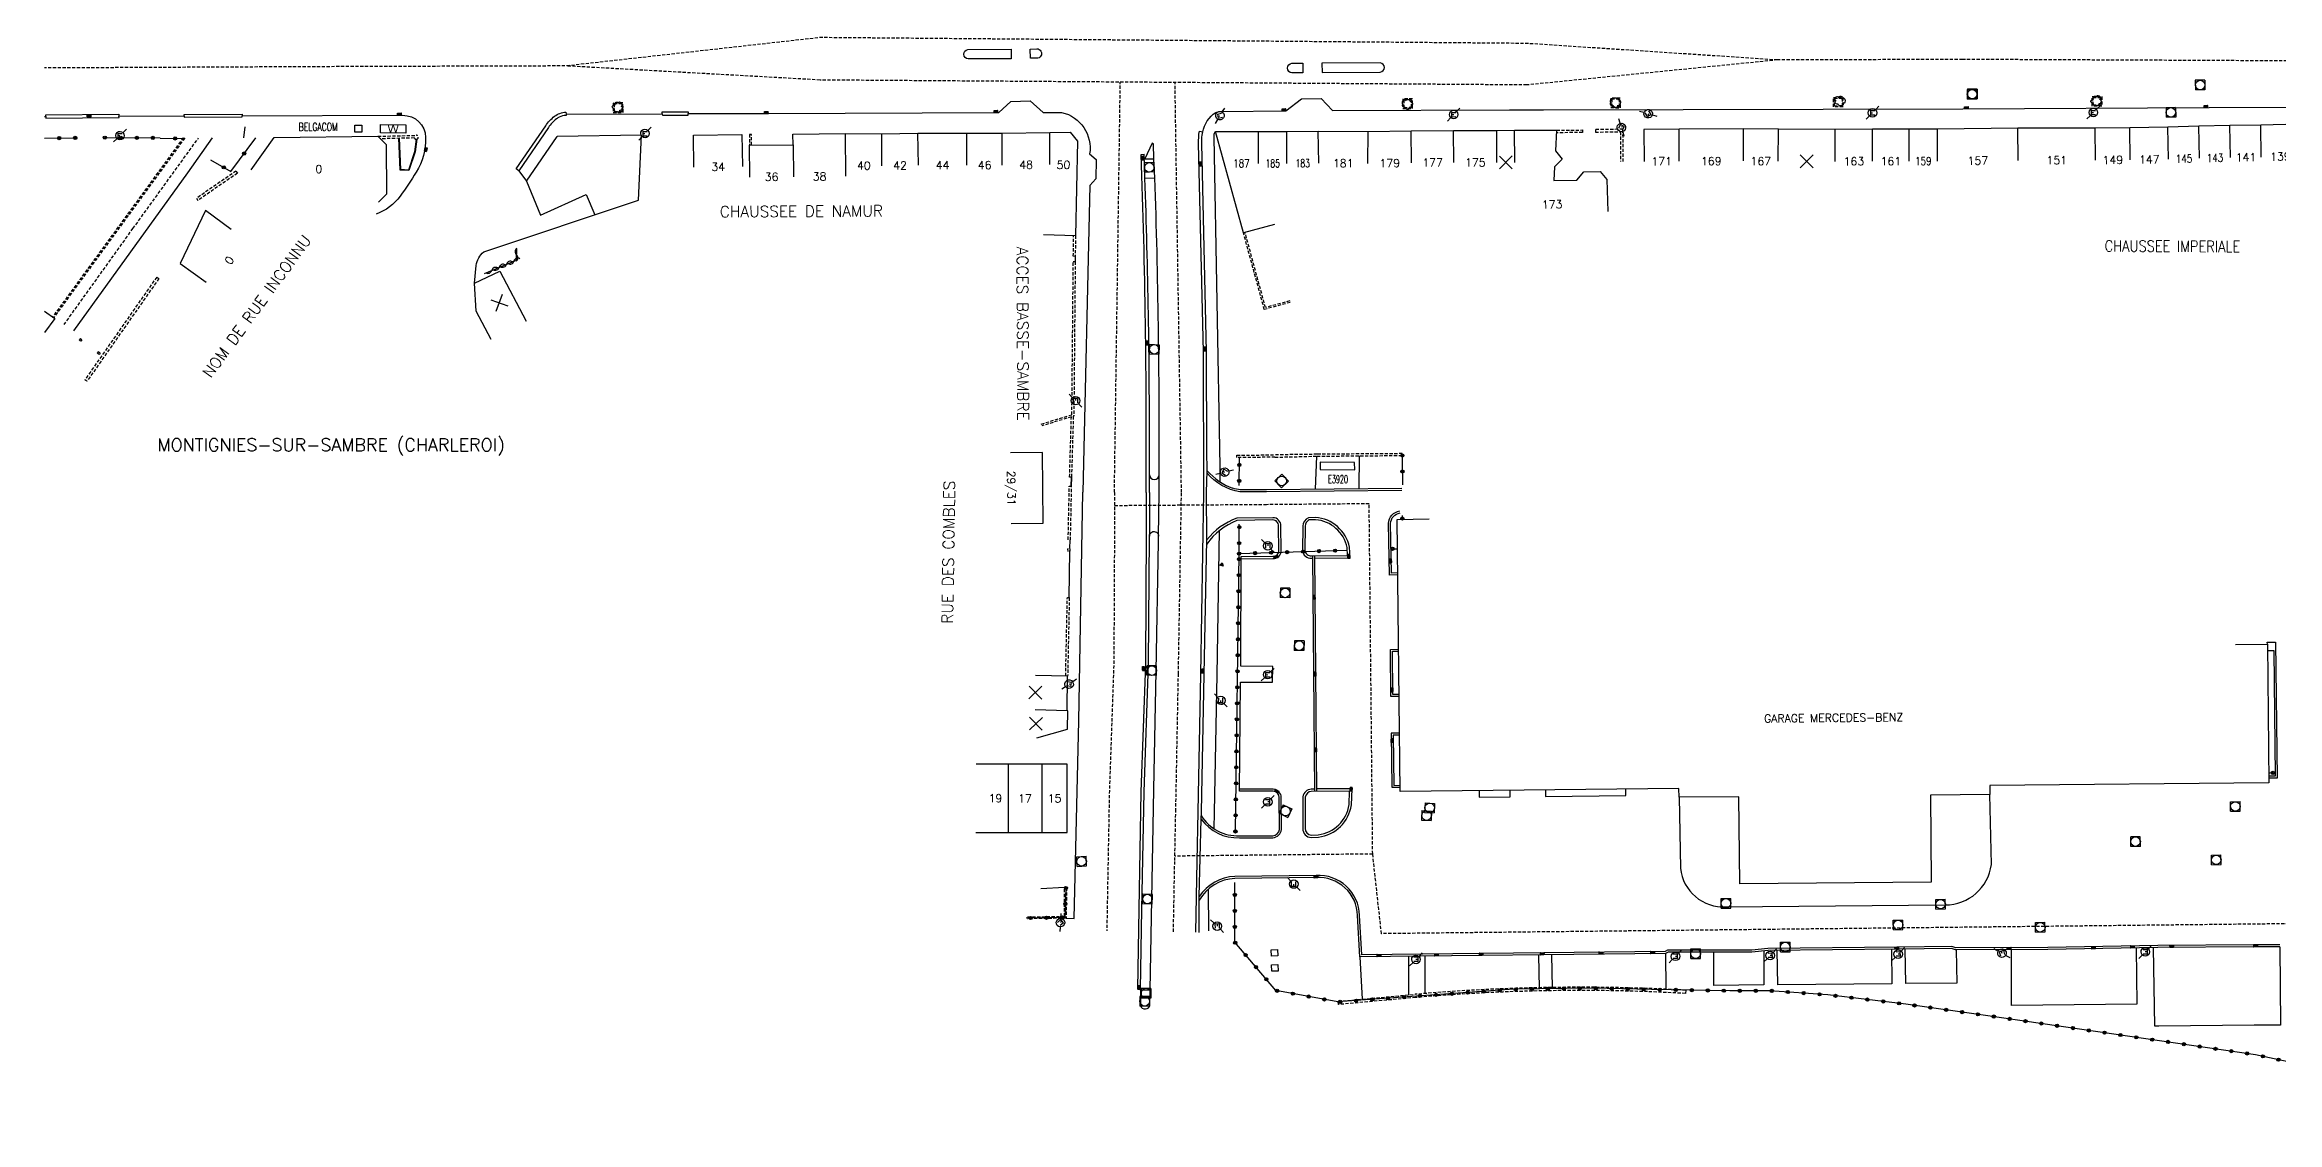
# Model space of a CAD drawing. Header units: millimetres. Extents: x 156998 to 158000, y 123000 to 124000.
# Drawn here: x 157000 to 157348.8, y 123331 to 123499.3 of the extents above; entities that cross this region are included whole.
import ezdxf
from ezdxf.enums import TextEntityAlignment as Align

# ---------------------------------------------------------------- set-up
doc = ezdxf.new("R2010")
doc.units = ezdxf.units.MM
doc.linetypes.add('DASHED', pattern=[0.75, 0.5, -0.25])
doc.layers.get('0').update_dxf_attribs({"linetype": 'CONTINUOUS'})
for name, color, linetype in [('W0001', 6, 'DASHED'), ('W0008', 7, 'CONTINUOUS'), ('W0100', 7, 'CONTINUOUS'), ('W0112', 1, 'DASHED'), ('W0300', 7, 'CONTINUOUS'), ('W0310', 3, 'CONTINUOUS'), ('W0322', 7, 'CONTINUOUS'), ('W0334', 7, 'CONTINUOUS'), ('W0400', 7, 'CONTINUOUS'), ('W0420', 7, 'CONTINUOUS'), ('W0471', 7, 'CONTINUOUS'), ('W0851', 7, 'CONTINUOUS'), ('W0980', 7, 'CONTINUOUS'), ('W0984', 7, 'CONTINUOUS'), ('W0989', 7, 'CONTINUOUS'), ('W0991', 7, 'CONTINUOUS'), ('W1102', 7, 'CONTINUOUS')]:
    doc.layers.add(name, color=color, linetype=linetype)
doc.styles.get("Standard").update_dxf_attribs({"font": 'romans.shx', "width": 0.85})

# ---------------------------------------------------------------- blocks, each defined once
blk = doc.blocks.new('T400')
for p, q in [((-0.15, 0.3), (0.15, 0.3)), ((-0.15, -0.25), (-0.15, 0.3)), ((-0.15, 0.15), (0.15, 0.15)), ((-0.15, 0), (0.15, 0)), ((0.15, 0.3), (0.15, -0.25)), ((-0.15, -0.15), (0.15, -0.15)), ((-0.15, -0.25), (-0.15, -0.3)), ((-0.15, -0.3), (0.15, -0.3)), ((0.15, -0.3), (0.15, -0.25))]:
    blk.add_line(p, q)
blk = doc.blocks.new('T471')
for p, q in [((-0.333334, 0.333334), (-0.333334, -0.333334)), ((-0.333334, 0.333334), (0.333334, 0.333334)), ((-0.333334, 0), (0, 0)), ((0.500001, 0.500001), (1.000002, 1.000002)), ((-0.500001, -0.500001), (-1.000002, -1.000002)), ((-0.333334, -0.333334), (0.333334, -0.333334))]:
    blk.add_line(p, q)
blk.add_ellipse((0, 0), major_axis=(0.471405, 0.471405), ratio=1, start_param=5.4977871438, end_param=11.780972451)
blk = doc.blocks.new('t112o')
at = {"color": 0, "linetype": 'Continuous'}
for p, q in [((-0.5, 0.5), (0.5, 0.5)), ((-0.5, -0.5), (-0.5, 0.5)), ((0.5, 0.5), (0.5, -0.5)), ((0.5, -0.5), (-0.5, -0.5))]:
    blk.add_line(p, q, dxfattribs=at)
blk = doc.blocks.new('T420')
for p, q in [((0.75, 0.75), (-0.75, 0.75)), ((-0.75, 0.75), (-0.75, -0.75)), ((0.75, 0.75), (0.75, -0.75)), ((0.75, -0.75), (-0.75, -0.75))]:
    blk.add_line(p, q)
blk.add_ellipse((0, 0), major_axis=(-0.53, 0.53), ratio=1, start_param=3.926991, end_param=10.210176)
blk = doc.blocks.new('T851')
for p, q in [((-0.25, -0.15), (0, 0.32)), ((0, 0.32), (0.25, -0.15)), ((-0.25, -0.15), (0.25, -0.15))]:
    blk.add_line(p, q)
for major_axis in [(-0.106, 0.106), (-0.0354, 0.0354), (-0.0236, 0.0236)]:
    blk.add_ellipse((0, 0), major_axis=major_axis, ratio=1, start_param=3.926991, end_param=10.210176)
blk = doc.blocks.new('t322o')
at = {"color": 0, "linetype": 'Continuous'}
for radius in [0.25, 0.15]:
    blk.add_circle((0, 0), radius, dxfattribs=at)
blk = doc.blocks.new('t991o')
at = {"color": 0, "linetype": 'Continuous'}
for p, q in [((-1, 1), (1, -1)), ((-1, -1), (1, 1))]:
    blk.add_line(p, q, dxfattribs=at)
blk = doc.blocks.new('t310o')
at = {"color": 0, "linetype": 'Continuous'}
for centre, start, end in [((-0.5, 0.38), 216.8699, 323.1304), ((0.5, -0.37), 36.8699, 143.1303)]:
    blk.add_arc(centre, 0.625, start, end, dxfattribs=at)
blk = doc.blocks.new('T300')
for p, q in [((-0.8, 0.51), (-0.86, 0.34)), ((-0.86, 0.34), (-0.86, 0.17)), ((-0.86, 0.17), (-0.74, 0.06)), ((-0.69, 0.63), (-0.8, 0.51)), ((-0.8, -0.06), (-0.74, 0.06)), ((-0.74, 0.06), (-0.69, 0.11)), ((-0.57, 0.69), (-0.69, 0.63)), ((-0.46, 0.69), (-0.57, 0.69)), ((-0.29, 0.63), (-0.46, 0.69)), ((-0.29, 0.63), (-0.17, 0.74)), ((-0.23, 0.57), (-0.29, 0.63)), ((-0.17, 0.74), (-0.06, 0.8)), ((-0.06, 0.8), (0.06, 0.8)), ((0.06, 0.8), (0.23, 0.74)), ((0.23, 0.74), (0.34, 0.63)), ((0.34, 0.63), (0.4, 0.51)), ((0.46, 0.46), (0.34, 0.46)), ((0.4, 0.51), (0.4, 0.46)), ((0.57, 0.4), (0.46, 0.46)), ((0.57, 0.4), (0.69, 0.29)), ((0.69, 0.29), (0.74, 0.17)), ((0.74, 0.06), (0.69, -0.17)), ((0.74, 0.17), (0.74, 0.06)), ((-0.8, -0.17), (-0.8, -0.06)), ((-0.8, -0.23), (-0.8, -0.17)), ((-0.74, -0.34), (-0.8, -0.23)), ((-0.69, -0.4), (-0.74, -0.34)), ((-0.51, -0.46), (-0.69, -0.4)), ((-0.4, -0.46), (-0.51, -0.46)), ((-0.4, -0.46), (-0.34, -0.46)), ((-0.34, -0.46), (-0.34, -0.4)), ((-0.34, -0.51), (-0.34, -0.46)), ((-0.29, -0.63), (-0.34, -0.51)), ((-0.17, -0.74), (-0.29, -0.63)), ((-0.06, -0.8), (-0.17, -0.74)), ((0.06, -0.8), (-0.06, -0.8)), ((0.17, -0.74), (0.06, -0.8)), ((0.23, -0.69), (0.17, -0.74)), ((0.29, -0.46), (0.23, -0.46)), ((0.29, -0.63), (0.23, -0.69)), ((0.46, -0.4), (0.29, -0.46)), ((0.34, -0.51), (0.29, -0.63)), ((0.34, -0.51), (0.34, -0.46)), ((0.57, -0.34), (0.46, -0.4)), ((0.63, -0.29), (0.57, -0.34)), ((0.69, -0.17), (0.63, -0.29))]:
    blk.add_line(p, q)

msp = doc.modelspace()

# ---------------------------------------------------------------- linework, layer by layer
at = {"layer": 'W0001', "flags": 128}
for points in [[(157270.7, 123496.91), (157231.51, 123499.49), (157121.13, 123500.41), (157081.47, 123495.98), (157042.74, 123495.86), (157000, 123495.66)], [(157167.11, 123429.41), (157168.03, 123493.46)], [(157177.59, 123429.38), (157176.58, 123493.4)], [(157167.11, 123429.39), (157167.12, 123423.33), (157167.02, 123402.72), (157166.32, 123382.78), (157165.98, 123364.4), (157165.93, 123360.96)]]:
    msp.add_lwpolyline(points, dxfattribs=at)
at = {"layer": 'W0001'}
for points in [[(157460.47, 123496.55), (157421.54, 123496.44), (157299.61, 123497), (157270.7, 123496.91), (157231.53, 123493.01), (157121.13, 123493.78), (157081.47, 123495.98)], [(157003.03, 123455.59), (157013.8, 123470.59), (157024.03, 123484.73)], [(157176.33, 123360.79), (157176.54, 123371.91), (157176.7, 123379.61), (157177.11, 123401.05), (157177.59, 123429.43)], [(157207.46, 123372.94), (157176.56, 123372.61)]]:
    msp.add_lwpolyline(points, dxfattribs=at)
msp.add_lwpolyline([(157426.32, 123354.25), (157410.02, 123345.48), (157405.87, 123342.81, 0.149842), (157399.67, 123331.05), (157393.12, 123339.86, 0.120615), (157385.73, 123345.58), (157376.81, 123350.2), (157351.38, 123362.06), (157208.83, 123360.5), (157207.46, 123372.94), (157206.91, 123427.62), (157190.89, 123427.48), (157167.12, 123427.31)], format="xyb", dxfattribs=at)
at = {"layer": 'W0008'}
for points in [[(157144.22, 123498.55), (157150.99, 123498.6), (157151, 123497.11), (157144.25, 123497.07, -0.872287), (157144.22, 123498.55)], [(157208.61, 123495.03, 0.953338), (157208.61, 123496.45), (157199.53, 123496.42), (157199.55, 123494.94), (157208.61, 123495.03)], [(157194.83, 123496.41), (157196.57, 123496.41), (157196.57, 123494.91), (157194.84, 123494.89, -0.905245), (157194.83, 123496.41)], [(157074.08, 123479.62), (157073.68, 123479.91), (157078.27, 123486.64, -0.09217), (157079.66, 123488.12, -0.143963), (157081.44, 123488.77), (157081.49, 123488.47), (157096.47, 123488.51), (157096.46, 123488.82), (157100.54, 123488.82), (157100.52, 123488.53), (157113.05, 123488.55), (157149.06, 123488.69), (157150.91, 123490.45), (157153.96, 123490.52), (157155.97, 123488.7), (157158.87, 123488.73, -0.392792), (157163.24, 123482.24), (157164.24, 123481.37), (157164.21, 123478.35), (157163.25, 123477.29), (157162.17, 123429.43)], [(157181.09, 123429.37), (157181.02, 123451.35), (157180.25, 123483.86, -0.050253), (157180.4, 123485.78), (157180.92, 123485.67, -0.20265), (157182.94, 123488.71, -0.079128), (157183.74, 123488.89), (157193.91, 123488.97), (157196.34, 123490.87), (157199.4, 123490.91), (157201.18, 123489.04), (157228.83, 123489.11), (157234.14, 123489.14), (157299.63, 123489.3), (157338.12, 123489.48), (157377.47, 123489.58)], [(157000, 123488.09), (157000.18, 123488.09), (157000.19, 123488.37), (157011.59, 123488.45), (157011.6, 123488.13), (157021.77, 123488.19), (157021.82, 123488.42), (157030.87, 123488.47), (157030.88, 123488.2), (157055.92, 123488.27, -0.413196), (157059.52, 123484.8, -0.144666), (157058.04, 123479.39, -0.017057), (157055.54, 123475.66, -0.151836), (157051.81, 123472.85)], [(157174.09, 123429.39), (157174.1, 123432.27, 0.009408), (157173.44, 123478.51), (157173.29, 123481.49), (157173.21, 123483.83), (157173.01, 123483.92), (157171.85, 123481.47)], [(157172.06, 123429.4, 0.010836), (157171.3, 123482.16), (157171.76, 123482.19)], [(157212, 123429.7), (157190.88, 123429.51), (157186.73, 123429.48, -0.171851), (157181.58, 123432.39)], [(157186.9, 123419.03), (157191.84, 123419.06, 0.444752), (157193.17, 123420.33), (157193.12, 123424.17, 0.425816), (157191.87, 123425.45), (157186.24, 123425.36, 0.145567), (157181.57, 123421.97)], [(157198.42, 123419.13), (157203.94, 123419.19), (157203.83, 123420.83, 0.335537), (157198.53, 123425.5), (157197.41, 123425.45, 0.290206), (157196.54, 123424.15), (157196.51, 123420.33, 0.419618), (157197.91, 123419.12), (157198.11, 123419.13)], [(157211.38, 123416.51), (157210.1, 123416.49), (157209.94, 123424.55, -0.355303), (157211.68, 123426.51)], [(157180.66, 123378.4, 0.251499), (157186.64, 123375.47), (157191.86, 123375.48, 0.364804), (157193.2, 123376.77), (157193.18, 123381.74, 0.41064), (157191.93, 123383.04), (157186.65, 123383.05)], [(157198.43, 123383.08), (157197.86, 123383.08, 0.342004), (157196.56, 123381.87), (157196.54, 123376.92, 0.381434), (157197.87, 123375.5), (157198.99, 123375.58, 0.338535), (157204.13, 123380.61), (157204.24, 123383.06)], [(157255.33, 123381.79), (157255.52, 123370.73, 0.398715), (157262.65, 123364.7), (157296.9, 123364.98, 0.377929), (157304.11, 123371.31), (157303.89, 123382.25)], [(157349.18, 123358.78), (157345.08, 123358.78), (157330.11, 123358.63), (157312.91, 123358.33), (157298.53, 123358.31), (157297.92, 123358.48), (157289.33, 123358.39), (157269.2, 123358.18), (157266.68, 123357.95), (157253.52, 123357.94), (157253.14, 123357.74), (157205.75, 123357.21), (157205.4, 123363.36, 0.42402), (157198.62, 123369.58), (157185.91, 123369.45, 0.231692), (157180.37, 123366.33)]]:
    msp.add_lwpolyline(points, format="xyb", dxfattribs=at)
msp.add_lwpolyline([(157153.98, 123497.17), (157153.96, 123498.62), (157154.98, 123498.66, -1.028334), (157154.96, 123497.18)], format="xyb", close=True, dxfattribs=at)
for points in [[(157026.18, 123484.75), (157022.3, 123479.27), (157004.49, 123454.64)], [(157160.84, 123362.87), (157161.53, 123393.75), (157162.17, 123429.43)], [(157179.82, 123360.72), (157180.04, 123371.84), (157180.19, 123379.54), (157180.61, 123400.99), (157181.09, 123429.37)], [(157211.58, 123397.54), (157210.31, 123397.52), (157210.22, 123404.89), (157211.5, 123404.91)], [(157211.63, 123391.83), (157210.35, 123391.81), (157210.44, 123383.35), (157211.72, 123383.36)], [(157204.24, 123383.12), (157198.74, 123383.09)]]:
    msp.add_lwpolyline(points, dxfattribs=at)
at = {"layer": 'W0008', "flags": 128}
msp.add_lwpolyline([(157172.06, 123429.4), (157172.07, 123423.32), (157171.96, 123402.62), (157171.26, 123382.65), (157170.93, 123364.31), (157170.72, 123351.87), (157171.21, 123351.82), (157171.17, 123349.28, 0.788427), (157172.67, 123349.39), (157172.72, 123351.68), (157172.94, 123365.91), (157173.25, 123383.01), (157173.64, 123401.48), (157173.99, 123421.7), (157174.01, 123422.55), (157174.09, 123429.39)], format="xyb", dxfattribs=at)
at = {"layer": 'W0100'}
msp.add_line((157029.14, 123470.45), (157025.11, 123473.41), dxfattribs=at)
for points in [[(157049.56, 123486.74), (157049.57, 123485.65), (157048.47, 123485.64), (157048.46, 123486.74)], [(157052.45, 123486.84), (157056.43, 123486.81), (157056.44, 123485.51), (157052.47, 123485.54)]]:
    msp.add_lwpolyline(points, close=True, dxfattribs=at)
for points in [[(157368.53, 123481.25), (157371.43, 123485.32), (157371.31, 123487.35), (157362.8, 123487.18), (157357.63, 123487.08), (157352.05, 123486.9), (157346.2, 123486.75), (157341.36, 123486.68), (157336.51, 123486.57), (157331.67, 123486.43), (157325.73, 123486.33), (157320.34, 123486.28), (157308.25, 123486.24), (157295.67, 123486.13), (157291.25, 123486.12), (157285.54, 123486.1), (157279.69, 123486.07), (157270.85, 123486.09), (157265.37, 123486.14), (157255.33, 123486.1), (157249.82, 123486.07), (157249.85, 123481.07)], [(157032.27, 123479.75), (157035.87, 123484.79), (157052.07, 123484.99), (157053.35, 123483.71), (157053.41, 123475.98), (157052.17, 123474.73)], [(157101.43, 123480.17), (157101.36, 123485.17), (157108.92, 123485.27), (157108.99, 123480.27)], [(157110.17, 123478.62), (157110.12, 123483.62), (157116.91, 123483.68), (157116.9, 123485.35), (157125.1, 123485.42), (157130.78, 123485.4), (157136.43, 123485.48), (157144.06, 123485.47), (157149.56, 123485.51), (157157.01, 123485.58), (157160.22, 123485.63), (157161.36, 123484.23), (157161.04, 123469.48), (157156.04, 123469.59)], [(157192.1, 123471.24), (157187.27, 123469.92), (157182.92, 123485.77), (157189.61, 123485.77), (157194.07, 123485.76), (157198.96, 123485.82), (157206.73, 123485.76), (157213.47, 123485.86), (157220.1, 123485.91), (157226.84, 123485.9), (157229.61, 123485.93), (157236.18, 123485.95), (157236, 123482.72), (157237.04, 123481.43), (157235.86, 123480.25), (157235.74, 123478.11), (157239.35, 123478.17), (157240.42, 123479.43), (157242.98, 123479.5), (157244.02, 123478.24), (157244.18, 123473.24)], [(157025.11, 123473.41), (157021.16, 123465.14), (157025.21, 123462.21)], [(157069.74, 123453.25), (157067.4, 123457.67), (157067.17, 123462.05), (157071.13, 123463.92), (157075.24, 123456.15)], [(157000, 123457.68), (157001.57, 123456.54), (157000, 123454.37)], [(157150.98, 123424.55), (157155.98, 123424.6), (157155.87, 123435.62), (157150.87, 123435.57)], [(157199.24, 123434.14), (157199.24, 123432.95), (157204.65, 123432.9)], [(157204.65, 123432.9), (157204.64, 123434.09), (157199.24, 123434.14)], [(157342.22, 123405.65), (157347.22, 123405.7), (157347.44, 123384.07), (157303.88, 123383.64), (157303.89, 123382.25), (157294.58, 123382.15), (157294.71, 123368.55), (157264.81, 123368.29), (157264.68, 123381.89), (157255.33, 123381.79), (157255.31, 123383.15), (157211.73, 123382.72), (157211.3, 123425.19), (157216.3, 123425.25)], [(157154.98, 123391.1), (157159.8, 123392.43), (157159.82, 123395.31), (157159.73, 123395.33), (157159.81, 123400.73), (157154.81, 123400.8)], [(157145.49, 123376.32), (157150.49, 123376.31), (157155.78, 123376.31), (157159.73, 123376.3), (157159.74, 123386.95), (157155.79, 123386.96), (157150.5, 123386.96), (157145.5, 123386.97)]]:
    msp.add_lwpolyline(points, dxfattribs=at)
at = {"layer": 'W0112'}
for p, q in [((157021.66, 123484.77), (157001.23, 123456.79)), ((157029.89, 123479.56), (157023.72, 123475.32)), ((157030.11, 123479.23), (157023.94, 123474.99)), ((157029.89, 123479.56), (157030.11, 123479.23)), ((157023.72, 123475.32), (157023.94, 123474.99)), ((157017.51, 123463.02), (157006.28, 123446.97)), ((157017.84, 123462.79), (157006.61, 123446.74)), ((157017.51, 123463.02), (157017.84, 123462.79)), ((157005.65, 123453.01), (157005.41, 123453.18)), ((157005.82, 123453.24), (157005.65, 123453.01)), ((157008.52, 123450.93), (157008.2, 123451.15)), ((157008.69, 123451.15), (157008.52, 123450.93)), ((157006.61, 123446.74), (157006.28, 123446.97))]:
    msp.add_line(p, q, dxfattribs=at)
for points in [[(157088.83, 123488.71), (157090.38, 123488.74), (157090.34, 123490.21), (157088.79, 123490.18)], [(157088.97, 123488.87), (157090.22, 123488.88), (157090.2, 123490.06), (157088.94, 123490.04)], [(157212.18, 123489.35), (157213.67, 123489.34), (157213.68, 123490.83), (157212.19, 123490.83)], [(157212.33, 123489.5), (157213.52, 123489.49), (157213.53, 123490.68), (157212.34, 123490.68)], [(157244.67, 123489.48), (157246.16, 123489.45), (157246.14, 123490.94), (157244.65, 123490.97)], [(157244.82, 123489.63), (157246.01, 123489.6), (157246, 123490.79), (157244.8, 123490.81)], [(157280.94, 123489.58), (157279.46, 123489.57), (157279.43, 123491.07), (157280.91, 123491.08)], [(157280.79, 123489.73), (157279.61, 123489.72), (157279.58, 123490.92), (157280.77, 123490.93)], [(157321.35, 123491.2), (157321.37, 123489.69), (157319.87, 123489.72), (157319.85, 123491.22)], [(157321.2, 123491.05), (157321.22, 123489.85), (157320.02, 123489.87), (157320, 123491.07)]]:
    msp.add_lwpolyline(points, close=True, dxfattribs=at)
for points in [[(157236.18, 123485.95), (157240.21, 123485.98), (157240.21, 123485.58), (157236.19, 123485.55)], [(157246.57, 123481.05), (157246.56, 123486.09), (157242.26, 123486.06), (157242.26, 123485.66), (157246.16, 123485.69), (157246.17, 123481.05)], [(157021.66, 123484.77), (157021.88, 123484.72), (157001.45, 123456.73), (157001.57, 123456.54)], [(157110.42, 123483.62), (157110.4, 123485.3), (157110.11, 123485.3), (157110.12, 123483.62)], [(157161.04, 123469.48), (157160.99, 123466.25), (157160.69, 123466.26), (157160.74, 123469.49)], [(157194.57, 123459.05), (157190.53, 123457.96), (157187.27, 123469.92)], [(157194.5, 123459.29), (157190.71, 123458.26), (157187.52, 123469.98)], [(157155.69, 123440.07), (157160.47, 123441.53), (157160.69, 123465.44), (157160.99, 123465.43), (157160.77, 123441.31), (157160.69, 123441.28), (157160.41, 123431.77), (157160.11, 123431.78), (157160.39, 123441.19), (157155.79, 123439.79)], [(157005.82, 123453.24), (157005.58, 123453.4), (157005.41, 123453.18)], [(157008.69, 123451.15), (157008.37, 123451.37), (157008.2, 123451.15)], [(157192.18, 123434.89), (157186.24, 123434.84), (157186.24, 123435.2), (157192.18, 123435.26)], [(157212.09, 123435.45), (157198.77, 123435.35), (157192.18, 123435.26)], [(157192.18, 123434.89), (157198.77, 123435.05), (157212.09, 123435.16)], [(157159.5, 123400.74), (157159.76, 123412.97), (157160.06, 123412.97), (157159.81, 123400.73)], [(157153.55, 123363.11), (157159.29, 123363.21), (157159.34, 123367.69), (157159.63, 123367.69), (157159.57, 123362.93), (157153.56, 123362.83)]]:
    msp.add_lwpolyline(points, dxfattribs=at)
for points in [[(157052.07, 123484.99), (157058.06, 123485.15, -0.953844), (157058.07, 123484.53, -0.322819), (157057.74, 123484.74), (157052.46, 123484.6)], [(157250.4, 123351.45, 0.030012), (157214.16, 123350.54), (157202.13, 123349.44), (157202.08, 123349.94), (157214.12, 123351.04, -0.035457), (157256.36, 123351.67), (157256.36, 123351.67), (157256.33, 123351.17), (157250.4, 123351.45)]]:
    msp.add_lwpolyline(points, format="xyb", dxfattribs=at)
at = {"layer": 'W0112', "flags": 128}
for points in [[(157160.07, 123430.39), (157160.38, 123430.38), (157160.2, 123422), (157159.89, 123422.01)], [(157159.87, 123420.19), (157159.86, 123420.61), (157160.16, 123420.62), (157160.17, 123420.2)]]:
    msp.add_lwpolyline(points, close=True, dxfattribs=at)
at = {"layer": 'W0310'}
msp.add_lwpolyline([(157068.7, 123463.59), (157073.69, 123465.65), (157073.75, 123467.43)], dxfattribs=at)
at = {"layer": 'W0322'}
for p, q in [((157031.13, 123484.74), (157031.3, 123486.48)), ((157018.02, 123484.69), (157021.6, 123484.64))]:
    msp.add_line(p, q, dxfattribs=at)
for points in [[(157000, 123484.68), (157005.15, 123484.75)], [(157009.4, 123484.79), (157018.02, 123484.73)], [(157025.93, 123481.31), (157029.11, 123479.51), (157032.98, 123484.74)], [(157186.61, 123430.45), (157186.63, 123434.84)], [(157212.09, 123435.16), (157212.12, 123430.56)], [(157186.02, 123376.47), (157186.59, 123419.84), (157186.62, 123424.42)], [(157212.1, 123425.32), (157212.13, 123425.77)], [(157186.59, 123419.84), (157203.45, 123420.36)], [(157210.57, 123420.6), (157211.32, 123420.6)], [(157348.07, 123385.6), (157347.63, 123385.57)], [(157159.55, 123367.64), (157159.36, 123363.03), (157153.35, 123362.93)], [(157384.64, 123343.29), (157379.26, 123331.27), (157369, 123335.33), (157357.3, 123339.02), (157345.36, 123341.61), (157321.09, 123345.14), (157302.85, 123347.8), (157290.74, 123349.5), (157290.74, 123349.5), (157278.58, 123350.95), (157269.43, 123351.6), (157263.27, 123351.58), (157250.99, 123351.79), (157241.74, 123352), (157229.5, 123351.82), (157202, 123349.85), (157192.34, 123351.63), (157185.91, 123359.17), (157185.92, 123368.48)]]:
    msp.add_lwpolyline(points, dxfattribs=at)
at = {"layer": 'W0334'}
for points in [[(157000.18, 123488.09), (157000.19, 123487.85), (157011.64, 123487.95), (157011.6, 123488.13)], [(157021.77, 123488.19), (157021.82, 123488), (157030.87, 123488.05), (157030.88, 123488.2)], [(157096.47, 123488.51), (157096.5, 123488.29), (157100.55, 123488.32), (157100.52, 123488.53)], [(157058.16, 123484.55), (157057.89, 123482.57), (157056.9, 123479.63), (157055.54, 123479.7), (157055.32, 123484.68)], [(157058.06, 123484.53), (157057.79, 123482.59), (157056.83, 123479.73), (157055.64, 123479.8), (157055.42, 123484.68)], [(157183.62, 123431.05), (157183.64, 123433.46), (157182.69, 123484.85), (157182.68, 123485.36), (157182.92, 123485.77)], [(157075.25, 123478), (157077.45, 123472.68), (157084.6, 123475.92), (157085.94, 123472.73)], [(157160.99, 123466.25), (157160.99, 123465.43)], [(157198.68, 123435.05), (157198.48, 123429.89)], [(157205.37, 123429.95), (157205.39, 123435.11)], [(157160.41, 123431.77), (157160.38, 123430.38)], [(157160.38, 123430.38), (157160.4, 123431.76)], [(157172.58, 123429.4), (157172.58, 123422.57)], [(157181.57, 123421.97), (157181.52, 123429.37)], [(157182.69, 123376.88), (157182.74, 123379.49), (157183.16, 123400.94), (157183.52, 123423.44)], [(157160.06, 123412.97), (157160.17, 123420.2)], [(157160.16, 123420.62), (157160.2, 123422)], [(157180.33, 123360.71), (157180.37, 123366.33), (157180.66, 123378.4), (157180.7, 123379.53), (157181.11, 123400.98), (157181.57, 123421.97)], [(157198.44, 123382.72), (157198.29, 123401.35), (157198.11, 123419.49)], [(157198.75, 123382.72), (157198.6, 123401.35), (157198.42, 123419.49)], [(157347.22, 123405.7), (157347.21, 123406.02), (157348.48, 123406.03), (157348.76, 123384.78), (157347.43, 123384.77)], [(157211.57, 123397.85), (157210.61, 123397.84), (157210.53, 123404.59), (157211.5, 123404.6)], [(157347.23, 123404.71), (157348.24, 123404.72), (157348.46, 123385.09), (157347.43, 123385.08)], [(157211.64, 123391.52), (157210.66, 123391.51), (157210.74, 123383.66), (157211.72, 123383.67)], [(157224.08, 123382.84), (157224.1, 123381.82), (157228.96, 123381.87), (157228.95, 123382.89)], [(157234.47, 123382.94), (157234.48, 123381.93), (157247.02, 123382.09), (157247.01, 123383.07)], [(157159.34, 123367.69), (157155.64, 123367.5)], [(157181.78, 123367.45), (157181.8, 123360.92)], [(157159.57, 123362.93), (157160.84, 123362.87)], [(157213.12, 123350.95), (157213.11, 123356.98)], [(157215.59, 123357.02), (157215.61, 123351.1)], [(157233.35, 123357.21), (157233.48, 123351.92)], [(157235.4, 123357.23), (157235.5, 123352.01)], [(157253.22, 123357.43), (157253.23, 123351.82)], [(157268.54, 123357.81), (157268.55, 123352.5), (157260.73, 123352.42), (157260.73, 123357.63)], [(157288.52, 123358.08), (157288.58, 123352.69), (157270.73, 123352.49), (157270.67, 123357.89)], [(157298.63, 123358), (157298.72, 123352.79), (157290.72, 123352.7), (157290.66, 123358.1)], [(157326.75, 123358.26), (157326.85, 123349.47), (157307.26, 123349.31), (157307.25, 123358.01)], [(157349.18, 123358.47), (157349.28, 123346.21), (157345.14, 123346.21), (157330.29, 123346.06), (157329.66, 123346.05), (157329.45, 123358.31)], [(157205.46, 123356.89), (157205.83, 123350.28)], [(157171.21, 123351.75), (157172.72, 123351.68)]]:
    msp.add_lwpolyline(points, dxfattribs=at)
for points in [[(157081.49, 123488.47), (157081.45, 123488.26, 0.095042), (157080.37, 123487.97, 0.042443), (157079.95, 123487.72, 0.092512), (157078.69, 123486.37), (157074.08, 123479.62), (157075.25, 123478), (157080.07, 123484.98)], [(157067.17, 123462.05), (157067.43, 123464.81, -0.195237), (157068.6, 123466.95), (157092.77, 123475), (157093.26, 123485.15), (157080.07, 123484.98)], [(157181.52, 123429.37), (157181.59, 123432.78), (157181.57, 123435.9), (157181.52, 123451.36), (157180.75, 123483.88, -0.036031), (157180.82, 123485.18), (157180.92, 123485.67)], [(157172.58, 123429.4), (157172.59, 123432.24), (157172.59, 123436.03, 0.00871), (157171.89, 123478.45), (157173.44, 123478.51)], [(157172.59, 123432.15, 0.966143), (157174.1, 123432.15, 1.046559)], [(157181.59, 123432.78, 0.122448), (157185.61, 123430.04, 0.122448)], [(157211.99, 123430), (157190.88, 123429.82), (157186.77, 123429.79, -0.038919), (157185.61, 123430.04, -0.038919)], [(157171.21, 123351.82), (157171.41, 123364.3), (157171.74, 123382.64), (157172.45, 123402.61), (157172.58, 123422.57, -1.022914), (157174.01, 123422.55)], [(157180.68, 123378.93, 0.26848), (157186.64, 123375.78), (157191.85, 123375.79, 0.358493), (157192.89, 123376.79), (157192.87, 123381.74, 0.410291), (157191.92, 123382.73), (157186.65, 123382.74), (157186.79, 123399.76), (157191.8, 123399.76), (157191.85, 123402.22), (157186.85, 123402.29), (157186.9, 123419.4), (157191.85, 123419.43, 0.450151), (157192.81, 123420.32), (157192.75, 123424.18, 0.427903), (157191.87, 123425.09), (157186.25, 123424.99, 0.152062), (157181.56, 123421.33)], [(157211.38, 123416.82), (157210.4, 123416.81), (157210.25, 123424.55, -0.353808), (157211.73, 123426.2, -0.353808)], [(157349.18, 123358.47), (157345.08, 123358.47), (157330.12, 123358.32), (157312.91, 123358.02), (157298.49, 123358), (157297.87, 123358.17), (157289.34, 123358.08), (157269.22, 123357.87), (157266.69, 123357.64), (157253.6, 123357.63), (157253.22, 123357.43), (157205.46, 123356.89), (157205.09, 123363.34, 0.424611), (157198.63, 123369.27), (157185.92, 123369.14, 0.249951), (157180.37, 123365.74, 0.231417)]]:
    msp.add_lwpolyline(points, format="xyb", dxfattribs=at)
at = {"layer": 'W0334', "flags": 128}
for points in [[(157171.89, 123478.45), (157171.76, 123482.19)], [(157171.85, 123481.47), (157173.29, 123481.49)]]:
    msp.add_lwpolyline(points, dxfattribs=at)
at = {"layer": 'W0334'}
for points in [[(157203.47, 123420.79, 0.333255), (157198.53, 123425.13), (157197.5, 123425.09, 0.273587), (157196.9, 123424.14), (157196.88, 123420.34, 0.419712), (157197.89, 123419.49), (157203.55, 123419.55)], [(157203.86, 123382.76), (157197.87, 123382.72, 0.33143), (157196.93, 123381.84), (157196.91, 123376.93, 0.373048), (157197.87, 123375.87), (157198.95, 123375.94, 0.337217), (157203.77, 123380.65)]]:
    msp.add_lwpolyline(points, format="xyb", close=True, dxfattribs=at)
at = {"layer": 'W1102'}
for p, q in [((157255.35, 123481.1), (157255.33, 123486.1)), ((157265.39, 123481.14), (157265.37, 123486.14)), ((157270.8, 123481.09), (157270.85, 123486.09)), ((157279.69, 123481.07), (157279.69, 123486.07)), ((157285.56, 123481.1), (157285.54, 123486.1)), ((157291.27, 123481.12), (157291.25, 123486.12)), ((157295.68, 123481.13), (157295.67, 123486.13)), ((157308.3, 123481.24), (157308.25, 123486.24)), ((157320.35, 123481.28), (157320.34, 123486.28)), ((157325.77, 123481.33), (157325.73, 123486.33)), ((157331.77, 123481.44), (157331.67, 123486.43)), ((157336.64, 123481.57), (157336.51, 123486.57)), ((157341.48, 123481.68), (157341.36, 123486.68)), ((157346.27, 123481.75), (157346.2, 123486.75)), ((157125.16, 123478.75), (157125.1, 123485.42)), ((157130.76, 123480.4), (157130.78, 123485.4)), ((157136.5, 123480.48), (157136.43, 123485.48)), ((157144.06, 123480.47), (157144.06, 123485.47)), ((157149.6, 123480.51), (157149.56, 123485.51)), ((157157.05, 123480.58), (157157.01, 123485.58)), ((157194.05, 123480.76), (157194.07, 123485.76)), ((157199.03, 123480.82), (157198.96, 123485.82)), ((157206.69, 123480.76), (157206.73, 123485.76)), ((157213.54, 123480.86), (157213.47, 123485.86)), ((157220.14, 123480.91), (157220.1, 123485.91)), ((157226.84, 123480.9), (157226.84, 123485.9)), ((157229.66, 123480.93), (157229.61, 123485.93)), ((157154.74, 123395.49), (157159.73, 123395.33))]:
    msp.add_line(p, q, dxfattribs=at)
at = {"layer": 'W1102', "flags": 128}
for points in [[(157116.91, 123483.68), (157116.96, 123478.68)], [(157150.5, 123386.96), (157150.49, 123376.31)], [(157155.79, 123386.96), (157155.78, 123376.31)]]:
    msp.add_lwpolyline(points, dxfattribs=at)
at = {"layer": 'W1102'}
msp.add_lwpolyline([(157189.6, 123480.77), (157189.61, 123485.77)], dxfattribs=at)

# ---------------------------------------------------------------- block references
at = {"layer": 'W0112'}
for p, rotation in [((157192.11, 123357.52), 182.040059983651), ((157192.16, 123355.15), 182.1144921078198)]:
    msp.add_blockref('t112o', p, dxfattribs=dict(at, rotation=rotation))
at = {"layer": 'W0300'}
for p, rotation in [((157089.47, 123489.51), 259.46020964347), ((157212.93, 123489.96), 359.720529284214), ((157245.43, 123490.22), 0.366459626453901), ((157280.53, 123490.48), 0.366459626453901), ((157320.47, 123490.47), 270.651840025921)]:
    msp.add_blockref('T300', p, dxfattribs=dict(at, rotation=rotation))
at = {"layer": 'W0310'}
for p, rotation in [((157071.01, 123464.54), 22.4554613823041), ((157072.16, 123465.02), 22.4554613823041), ((157073.32, 123465.5), 22.4554613823041), ((157073.72, 123466.5), 87.89905453502779), ((157069.85, 123464.06), 22.4554613823041)]:
    msp.add_blockref('t310o', p, dxfattribs=dict(at, rotation=rotation))
at = {"layer": 'W0322'}
for p, rotation in [((157002.28, 123484.71), 0.7963359972798392), ((157004.78, 123484.75), 0.7963359972798392), ((157009.4, 123484.79), 359.640057767428), ((157011.9, 123484.77), 359.640057767428), ((157014.4, 123484.76), 359.640057767428), ((157016.9, 123484.74), 359.640057767428), ((157020.39, 123484.66), 359.2153033049945), ((157031.17, 123482.3), 53.47545630942005), ((157027.99, 123480.14), 330.507983371235), ((157186.62, 123433.69), 89.81774495413991), ((157212.09, 123435.16), 270.32343215495), ((157186.61, 123431.19), 89.81774495413991), ((157212.11, 123432.66), 270.32343215495), ((157186.62, 123423.97), 89.65728778294887), ((157212.1, 123425.32), 86.34367169067828), ((157186.59, 123419.84), 1.771902538125674), ((157186.6, 123421.47), 89.65728778294887), ((157189.09, 123419.92), 1.771902538125674), ((157191.59, 123419.99), 1.771902538125674), ((157194.09, 123420.07), 1.771902538125674), ((157196.59, 123420.15), 1.771902538125674), ((157199.08, 123420.23), 1.771902538125674), ((157201.58, 123420.3), 1.771902538125674), ((157210.57, 123420.6), 359.851866032088), ((157186.55, 123416.47), 89.24337856164726), ((157186.58, 123418.97), 89.24337856164726), ((157186.51, 123413.97), 89.24337856164726), ((157186.48, 123411.47), 89.24337856164726), ((157186.41, 123406.47), 89.24337856164726), ((157186.45, 123408.97), 89.24337856164726), ((157186.38, 123403.97), 89.24337856164726), ((157186.31, 123398.97), 89.24337856164726), ((157186.35, 123401.47), 89.24337856164726), ((157186.28, 123396.47), 89.24337856164726), ((157186.25, 123393.97), 89.24337856164726), ((157186.18, 123388.97), 89.24337856164726), ((157186.22, 123391.47), 89.24337856164726), ((157186.15, 123386.47), 89.24337856164726), ((157348.07, 123385.6), 184.205439949595), ((157186.08, 123381.47), 89.24337856164726), ((157186.12, 123383.97), 89.24337856164726), ((157186.05, 123378.97), 89.24337856164726), ((157186.02, 123376.47), 89.24337856164726), ((157159.55, 123367.64), 267.6912460681309), ((157159.45, 123365.15), 267.6912460681309), ((157185.92, 123366.56), 89.94071168486198), ((157185.92, 123364.06), 89.94071168486198), ((157153.99, 123362.94), 180.951072422924), ((157156.49, 123362.98), 180.951072422924), ((157158.99, 123363.02), 180.951072422924), ((157185.92, 123361.56), 89.94071168486198), ((157185.99, 123359.09), 130.439420627077), ((157187.61, 123357.18), 130.439420627077), ((157189.23, 123355.28), 130.439420627077), ((157190.85, 123353.38), 130.439420627077), ((157192.54, 123351.59), 169.551586570052), ((157195, 123351.14), 169.551586570052), ((157197.46, 123350.68), 169.551586570052), ((157199.91, 123350.23), 169.551586570052), ((157202.38, 123349.87), 184.096835964283), ((157204.87, 123350.05), 184.096835964283), ((157207.37, 123350.23), 184.096835964283), ((157209.86, 123350.41), 184.096835964283), ((157212.35, 123350.59), 184.096835964283), ((157214.85, 123350.77), 184.096835964283), ((157217.34, 123350.95), 184.096835964283), ((157219.83, 123351.12), 184.096835964283), ((157222.33, 123351.3), 184.096835964283), ((157224.82, 123351.48), 184.096835964283), ((157227.31, 123351.66), 184.096835964283), ((157229.81, 123351.82), 180.878728707002), ((157232.31, 123351.86), 180.878728707002), ((157234.81, 123351.9), 180.878728707002), ((157237.31, 123351.94), 180.878728707002), ((157239.81, 123351.97), 180.878728707002), ((157242.31, 123351.99), 178.657826472979), ((157244.81, 123351.93), 178.657826472979), ((157247.31, 123351.87), 178.657826472979), ((157249.8, 123351.82), 178.657826472979), ((157252.3, 123351.77), 179.0353391022489), ((157254.8, 123351.72), 179.0353391022489), ((157257.3, 123351.68), 179.0353391022489), ((157259.8, 123351.64), 179.0353391022489), ((157262.3, 123351.6), 179.0353391022489), ((157264.8, 123351.59), 180.1748522600859), ((157267.3, 123351.59), 180.1748522600859), ((157269.8, 123351.57), 175.918656574529), ((157272.3, 123351.39), 175.918656574529), ((157274.79, 123351.22), 175.918656574529), ((157277.28, 123351.04), 175.918656574529), ((157279.77, 123350.8), 173.196634708123), ((157282.25, 123350.51), 173.196634708123), ((157284.74, 123350.21), 173.196634708123), ((157287.22, 123349.92), 173.196634708123), ((157289.7, 123349.62), 173.196634708123), ((157292.11, 123349.3), 172.0080648940447), ((157294.58, 123348.96), 172.0080648940447), ((157297.06, 123348.61), 172.0080648940447), ((157299.53, 123348.26), 172.0080648940447), ((157302.01, 123347.91), 172.0080648940447), ((157304.48, 123347.56), 171.722958786613), ((157306.96, 123347.2), 171.722958786613), ((157309.43, 123346.84), 171.722958786613), ((157311.91, 123346.48), 171.722958786613), ((157314.38, 123346.12), 171.722958786613), ((157316.85, 123345.76), 171.722958786613), ((157319.33, 123345.4), 171.722958786613), ((157321.8, 123345.04), 171.728771289934), ((157324.28, 123344.68), 171.728771289934), ((157326.75, 123344.32), 171.728771289934), ((157329.22, 123343.96), 171.728771289934), ((157331.7, 123343.6), 171.728771289934), ((157334.17, 123343.24), 171.728771289934), ((157336.65, 123342.88), 171.728771289934), ((157339.12, 123342.52), 171.728771289934), ((157341.59, 123342.16), 171.728771289934), ((157344.07, 123341.8), 171.728771289934), ((157346.53, 123341.36), 167.728152256027), ((157348.97, 123340.83), 167.728152256027)]:
    msp.add_blockref('t322o', p, dxfattribs=dict(at, rotation=rotation))
at = {"layer": 'W0400'}
for p, rotation in [((157300.22, 123489.47), 90.14259441633232), ((157337.64, 123489.65), 90.26562374347836), ((157006.96, 123488.18), 90.79633599727994), ((157055.44, 123488.46), 90.17026315370579), ((157112.75, 123488.71), 90.0919447027097), ((157148.62, 123488.85), 90.21699106952092), ((157193.6, 123489.13), 90.41420358534765), ((157059.54, 123482.92), 350.516270814429), ((157171.54, 123481.62), 3.695613127456551), ((157180.57, 123480.65), 181.3575827074638), ((157172.19, 123452.7), 180.1172823493664), ((157181.28, 123451.76), 180.1596817068128), ((157192.34, 123419.31), 107.8020344188938), ((157203.73, 123419.39), 183.8260869942709), ((157210.22, 123418.71), 1.029692214013737), ((157198.3, 123413.03), 182.2081818455158), ((157171.64, 123401.9), 0.7410749778180132), ((157180.89, 123401.48), 178.8919402147516), ((157198.44, 123401.02), 180.6527020790213), ((157210.44, 123398.58), 0.6274179355229403), ((157198.54, 123389.18), 178.8919402147516), ((157210.51, 123390.63), 178.8919402147516), ((157192.46, 123382.74), 242.6329059693709), ((157204.09, 123383.03), 177.3378792702792), ((157198.57, 123369.38), 271.4081449341951), ((157208.42, 123357.09), 270.1848077701495), ((157217.4, 123357.18), 270.878728707002), ((157224.38, 123357.29), 270.878728707002), ((157233.92, 123357.36), 268.657826472979), ((157243.09, 123357.49), 268.657826472979), ((157251.18, 123357.56), 270.461344805486), ((157289.3, 123358.21), 270.5913550368609), ((157306.88, 123358.17), 91.23005954937462), ((157320.05, 123358.29), 271.5619073115013), ((157326.13, 123358.46), 270.564897533539), ((157332.26, 123358.5), 270.564897533539), ((157345.38, 123358.6), 269.9917769977799), ((157170.95, 123352.11), 359.0571345937469)]:
    msp.add_blockref('T400', p, dxfattribs=dict(at, rotation=rotation))
at = {"layer": 'W0420'}
for p, rotation in [((157336.72, 123492.99), 0.265623743478352), ((157301.1, 123491.56), 0.1425944163323), ((157301.13, 123491.59), 0.876666007246188), ((157332.15, 123488.72), 0.4736923800380011), ((157172.56, 123480.14), 2.33881465492004), ((157173.33, 123451.74), 87.7734743497048), ((157193.23, 123431.18), 224.1204698927559), ((157193.78, 123413.71), 359.254155924561), ((157195.97, 123405.46), 359.254155924561), ((157172.95, 123401.58), 269.10579156365), ((157193.83, 123379.64), 64.17942962637387), ((157215.87, 123378.94), 87.33787927027917), ((157216.35, 123380.13), 87.33787927027917), ((157342.23, 123380.36), 180.431970721648), ((157326.63, 123374.88), 270.235841855571), ((157161.98, 123371.8), 182.955842291042), ((157339.23, 123372.03), 180.431970721648), ((157172.28, 123365.9), 268.7729457929749), ((157262.64, 123365.25), 180.17413608668), ((157296.17, 123365.11), 180.591355036861), ((157289.54, 123361.87), 180.591355036861), ((157311.74, 123361.51), 180.994616770197), ((157257.91, 123357.37), 180.552497489478), ((157271.91, 123358.42), 180.636269157851), ((157171.84, 123349.95), 359.904994967798), ((157172.05, 123351.19), 359.904994967798)]:
    msp.add_blockref('T420', p, dxfattribs=dict(at, rotation=rotation))
at = {"layer": 'W0471'}
for p, rotation in [((157250.5, 123488.52), 119.9528347124918), ((157285.55, 123488.67), 0.366459626453901), ((157320.04, 123488.71), 0.1787553484282811), ((157011.77, 123485.1), 359.2862363339821), ((157093.78, 123485.42), 0.856695471021118), ((157183.59, 123488.21), 12.7272338583243), ((157220.11, 123488.39), 0.8124042651770198), ((157246.31, 123486.38), 241.5802455209247), ((157161.02, 123443.72), 269.630624712482), ((157184.33, 123432.56), 330.6238544295269), ((157191.07, 123421.06), 269.6413061964429), ((157160.04, 123399.46), 169.856440034424), ((157191.06, 123400.94), 359.254155924561), ((157183.73, 123396.93), 88.89194021475157), ((157191.07, 123381.07), 179.92127032796), ((157195.13, 123368.25), 89.94071168486198), ((157158.69, 123362.23), 221.1090409343419), ((157183.16, 123361.68), 270.672584493276), ((157214.22, 123356.48), 180.878728707002), ((157254.75, 123356.96), 180.552497489478), ((157269.56, 123357.1), 180.6053863477619), ((157289.55, 123357.31), 180.591355036861), ((157305.76, 123357.45), 286.880566684951), ((157328.15, 123357.65), 180.564897533539)]:
    msp.add_blockref('T471', p, dxfattribs=dict(at, rotation=rotation))
at = {"layer": 'W0851', "rotation": 224.1204698927559}
msp.add_blockref('T851', (157183.89, 123418.12), dxfattribs=at)
at = {"layer": 'W0991'}
for p, rotation in [((157228.26, 123480.92), 270.6382281526021), ((157275.26, 123481.08), 89.91514909184488), ((157071.03, 123459.01), 25.39271315208091), ((157154.77, 123398.14), 359.2032370656328), ((157154.86, 123393.29), 359.2032370656328)]:
    msp.add_blockref('t991o', p, dxfattribs=dict(at, rotation=rotation))

# ---------------------------------------------------------------- texts
at = {"layer": 'W0980'}
msp.add_text('MONTIGNIES-SUR-SAMBRE (CHARLEROI)', height=2, dxfattribs=at).set_placement((157044.75, 123436.68), align=Align.MIDDLE)
at = {"layer": 'W0984'}
for s, rotation, width, p in [('BELGACOM', 0.2398, 0.7, (157042.74, 123486.46)), ('W', 359.5259, 1.5, (157054.44, 123486.17)), ('E3920', 359.4711, 0.5, (157202.05, 123431.46))]:
    msp.add_text(s, height=1.25, rotation=rotation, dxfattribs=dict(at, width=width)).set_placement(p, align=Align.MIDDLE)
for s, rotation, p in [('0', 58.2506, (157028.85, 123465.63)), ('GARAGE MERCEDES-BENZ', 0.5785, (157279.47, 123394.2))]:
    msp.add_text(s, height=1.25, rotation=rotation, dxfattribs=at).set_placement(p, align=Align.MIDDLE)
at = {"layer": 'W0989'}
for s, rotation, p in [('CHAUSSEE DE NAMUR', 0.2673, (157118.22, 123473.29)), ('NOM DE RUE INCONNU', 53.8717, (157033.15, 123458.45)), ('ACCES BASSE-SAMBRE', 270.2673, (157152.8, 123454.18)), ('RUE DES COMBLES', 89.1469, (157141.17, 123420.07))]:
    msp.add_text(s, height=1.75, rotation=rotation, dxfattribs=at).set_placement(p, align=Align.MIDDLE)
at = {"layer": 'W0989', "insert": (157321.81, 123468.75), "char_height": 1.75, "attachment_point": 1, "rotation": 359.7392}
msp.add_mtext_dynamic_manual_height_columns('CHAUSSEE IMPERIALE', width=48.9758, gutter_width=12.5, heights=[0], dxfattribs=at)
at = {"layer": 'W0991'}
for s, rotation, p in [('0', 0.7001, (157042.82, 123479.88)), ('34', 0.7891, (157105.21, 123480.22)), ('36', 0.4868, (157113.56, 123478.65)), ('38', 0.4868, (157121.06, 123478.71)), ('40', 359.8343, (157127.97, 123480.41)), ('42', 0.7635, (157133.63, 123480.44)), ('44', 359.9369, (157140.27, 123480.47)), ('46', 0.4514, (157146.84, 123480.49)), ('48', 0.4892, (157153.32, 123480.55)), ('50', 358.7762, (157159.16, 123480.53)), ('181', 359.5444, (157202.86, 123480.79)), ('179', 0.8124, (157210.13, 123480.81)), ('177', 0.4689, (157216.82, 123480.89)), ('175', 359.9167, (157223.49, 123480.91)), ('171', 0.3208, (157252.6, 123481.09)), ('169', 0.1934, (157260.35, 123481.12)), ('167', 359.4811, (157268.09, 123481.11)), ('163', 0.2892, (157282.63, 123481.09)), ('161', 0.2185, (157288.41, 123481.11)), ('157', 0.5024, (157301.99, 123481.19)), ('151', 0.1788, (157314.32, 123481.26)), ('149', 0.4737, (157323.08, 123481.3)), ('147', 1.0572, (157328.79, 123481.38)), ('141', 0.7879, (157343.88, 123481.71)), ('139', 1.5597, (157349.25, 123481.83)), ('173', 1.75, (157235.48, 123474.36)), ('29/31', 270.5734, (157150.93, 123430.06)), ('19', 359.9448, (157148.53, 123381.64)), ('17', 359.9448, (157153.14, 123381.63)), ('15', 359.9448, (157157.76, 123381.63))]:
    msp.add_text(s, height=1.25, rotation=rotation, dxfattribs=at).set_placement(p, align=Align.MIDDLE)
for s, rotation, width, p in [('187', 359.9196, 0.8, (157186.95, 123480.77)), ('185', 359.8573, 0.7, (157191.85, 123480.77)), ('183', 0.7657, 0.7, (157196.53, 123480.79)), ('159', 0.1102, 0.8, (157293.48, 123481.13)), ('145', 1.5629, 0.8, (157334.21, 123481.5)), ('143', 1.3248, 0.8, (157339.04, 123481.62))]:
    msp.add_text(s, height=1.25, rotation=rotation, dxfattribs=dict(at, width=width)).set_placement(p, align=Align.MIDDLE)

doc.saveas('drawing.dxf')
